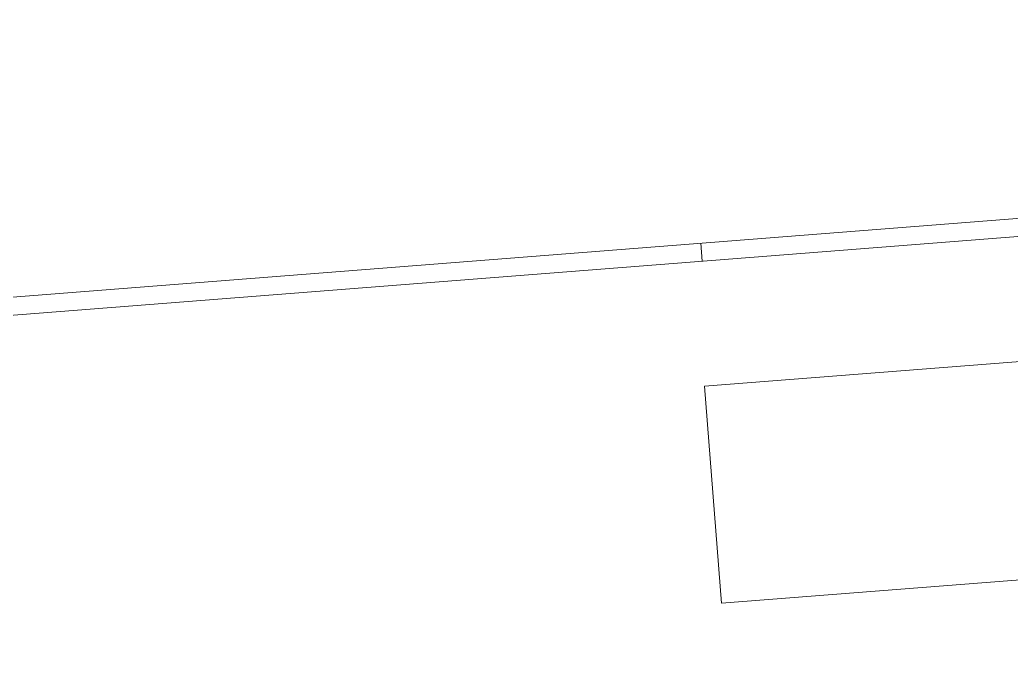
# Model space of a CAD drawing. Header units: millimetres. Extents: x 1954135 to 2038297, y 1349223 to 1397094.
# Drawn here: x 1969559 to 1983225, y 1386696 to 1395784 of the extents above; entities that cross this region are included whole.
import ezdxf

# ---------------------------------------------------------------- set-up
doc = ezdxf.new("R2010")
doc.units = ezdxf.units.MM
doc.header["$MEASUREMENT"] = 0
doc.layers.add('06_Ansichten (Construction)', color=7, linetype='Continuous', lineweight=0)
doc.layers.add('99_Zeichenkopf', color=7, linetype='Continuous', lineweight=0)

# ---------------------------------------------------------------- blocks, each defined once
blk = doc.blocks.new('A0_50')
at = {"layer": '99_Zeichenkopf', "lineweight": 0}
blk.add_line((-39200, 41550), (-39200, 41800), dxfattribs=at)
at = {"layer": '99_Zeichenkopf', "lineweight": 0, "flags": 128}
for points in [[(-59200, 41800), (250, 41800), (250, -250), (-59200, -250)], [(-58200, 41550), (0, 41550), (0, 0), (-58200, 0)]]:
    blk.add_lwpolyline(points, close=True, dxfattribs=at)

msp = doc.modelspace()

# ---------------------------------------------------------------- linework, layer by layer
at = {"layer": '06_Ansichten (Construction)', "color": 4, "linetype": 'Continuous', "lineweight": 0}
for p, q in [((1978998.9024, 1390734.3433), (1998637.0173, 1392271.4039)), ((1978998.9024, 1390734.3433), (1979233.0513, 1387742.7611)), ((1979233.0513, 1387742.7611), (1998828.5308, 1389276.4847))]:
    msp.add_line(p, q, dxfattribs=at)

# ---------------------------------------------------------------- block references
at = {"layer": '99_Zeichenkopf', "color": 7, "linetype": 'Continuous', "lineweight": 0, "rotation": 4.475374000662286}
msp.add_blockref('A0_50', (2021290.3223, 1354091.4875), dxfattribs=at)

doc.saveas('drawing.dxf')
